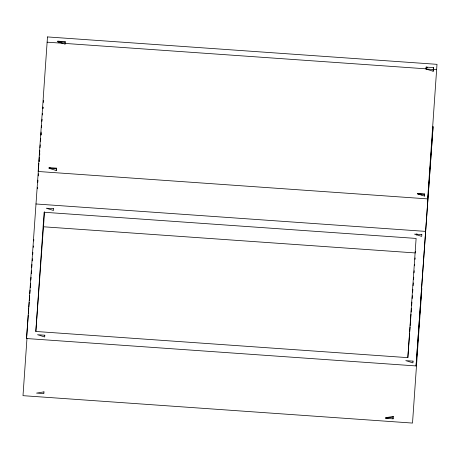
<?xml version="1.0" encoding="UTF-8"?>
<svg xmlns="http://www.w3.org/2000/svg" width="460" height="460" viewBox="0 0 460 460"><rect width="100%" height="100%" fill="white"/><g stroke="black" fill="none" stroke-linecap="round" stroke-linejoin="round"><path stroke-width="0.69" d="M416.058 365.936L433.09 126.684L416.058 365.936L26.548 338.531L38.398 169.786M26.973 338.405L23 395.669L412.511 423.073L421.854 288.512M30.504 287.586L30.601 286.154M37.369 188.749L37.467 187.318M37.812 182.304L37.961 180.159M38.261 175.864L38.41 173.719M39.255 161.546L39.353 160.12M39.704 155.106L39.801 153.674M41.095 135.067L41.193 133.636M42.935 108.583L43.033 107.151M43.378 102.143L43.481 100.711L43.372 102.126M35.834 331.47L44.114 212.255L416.116 238.429L407.836 357.65L35.834 331.47L44.562 211.795M56.246 170.533L56.413 168.147L49.099 167.63L49.053 168.274L56.246 170.533L56.292 169.895M65.027 44.074L65.193 41.688L57.879 41.17L57.833 41.808L65.027 44.074L65.073 43.43L426.863 68.891M393.047 418.836L393.214 416.449L385.779 417.68L385.733 418.318L393.047 418.836L393.093 418.192M415.524 252.96L415.627 251.534M416.766 235.112L416.863 233.686M424.511 196.069L424.655 193.999L417.346 193.487L417.323 193.804L424.511 196.069L424.534 195.747M425.983 69L433.171 71.265L433.291 69.517L425.983 69L426.121 67.079L433.435 67.597L433.314 69.339L436.638 69.575M38.508 168.36L38.87 163.375M39.031 161.236L39.341 156.964M39.497 154.83L39.813 150.552M40.02 147.706L40.233 144.86M40.491 141.295L40.704 138.448M40.963 134.889L41.176 132.037M41.486 127.765L41.642 125.632M41.958 121.354L42.113 119.22M42.429 114.948L42.533 113.522M42.901 108.537L43.004 107.111M26.548 338.531L28.273 315.025M28.376 313.605L28.744 308.62M28.848 307.194L29.216 302.209M29.319 300.782L29.687 295.797M29.842 293.664L30.107 290.099M30.314 287.253L30.573 283.693M30.837 280.128L31.044 277.282M31.309 273.723L31.516 270.871M31.78 267.312L31.987 264.465M32.246 260.9L32.407 258.767M32.717 254.495L32.878 252.356M33.241 247.371L33.344 245.945M33.712 240.959L33.816 239.539M65.193 41.688L65.147 42.326L57.833 41.808M56.413 168.147L56.367 168.785L49.053 168.274M393.214 416.449L393.168 417.088L385.733 418.318M407.836 357.65L409.618 333.431M409.722 332.011L410.084 327.025M410.193 325.599L410.556 320.614M410.665 319.188L411.027 314.203M411.183 312.07L411.447 308.51M411.654 305.659L411.918 302.099M412.177 298.54L412.39 295.688M412.649 292.129L412.861 289.277M413.12 285.717L413.327 282.871M413.592 279.306L413.747 277.173M414.063 272.901L414.218 270.762M414.586 265.776L414.69 264.356M415.058 259.371L415.161 257.945M433.171 71.265L433.435 67.597M424.655 193.999L424.632 194.321L417.323 193.804M47.127 42.17L63.003 43.286M35.892 203.97L425.402 231.374M43.522 226.786L414.811 252.908M385.779 417.68L387.774 417.818M426.121 67.079L427.432 67.493M57.879 41.17L59.19 41.584M417.346 193.487L421.923 194.925M49.099 167.63L50.41 168.044M47.489 36.926L38.145 171.488L427.656 198.892L437 64.331L47.489 36.926M44.81 335.219L44.689 336.967L37.501 334.707L44.81 335.219M53.596 208.725L53.475 210.473L46.282 208.213L53.596 208.725M43.97 391.874L43.849 393.622L36.535 393.104L43.97 391.874M413.051 361.129L412.93 362.877L405.743 360.617L413.051 361.129M421.837 234.634L421.716 236.382L414.523 234.123L421.837 234.634"/></g></svg>
